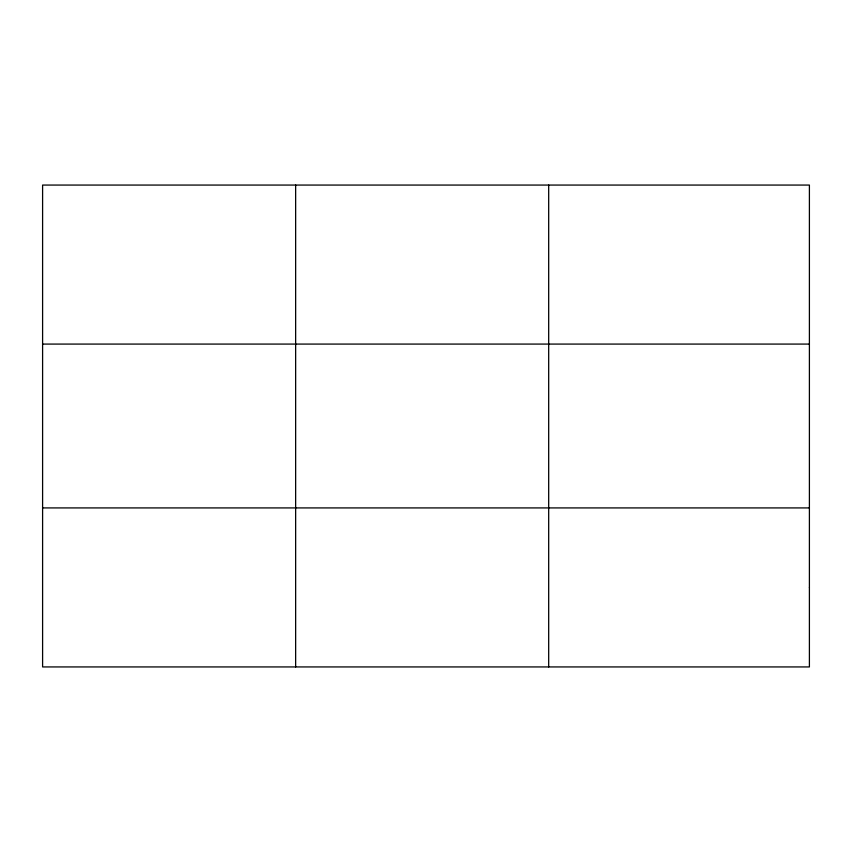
<?xml version="1.0" encoding="UTF-8"?>
<svg xmlns="http://www.w3.org/2000/svg" width="852" height="852" viewBox="0 0 852 852"><rect width="100%" height="100%" fill="white"/><g stroke="black" fill="none" stroke-linecap="round" stroke-linejoin="round"><path stroke-width="1.28" d="M295.644 666.935L295.644 185.065M548.688 666.935L548.688 185.065M42.6 344.08L809.4 344.08M42.6 507.92L809.4 507.92M809.4 587.422L809.4 666.935L42.6 666.935L42.6 185.065L809.4 185.065L809.4 587.422"/></g></svg>
